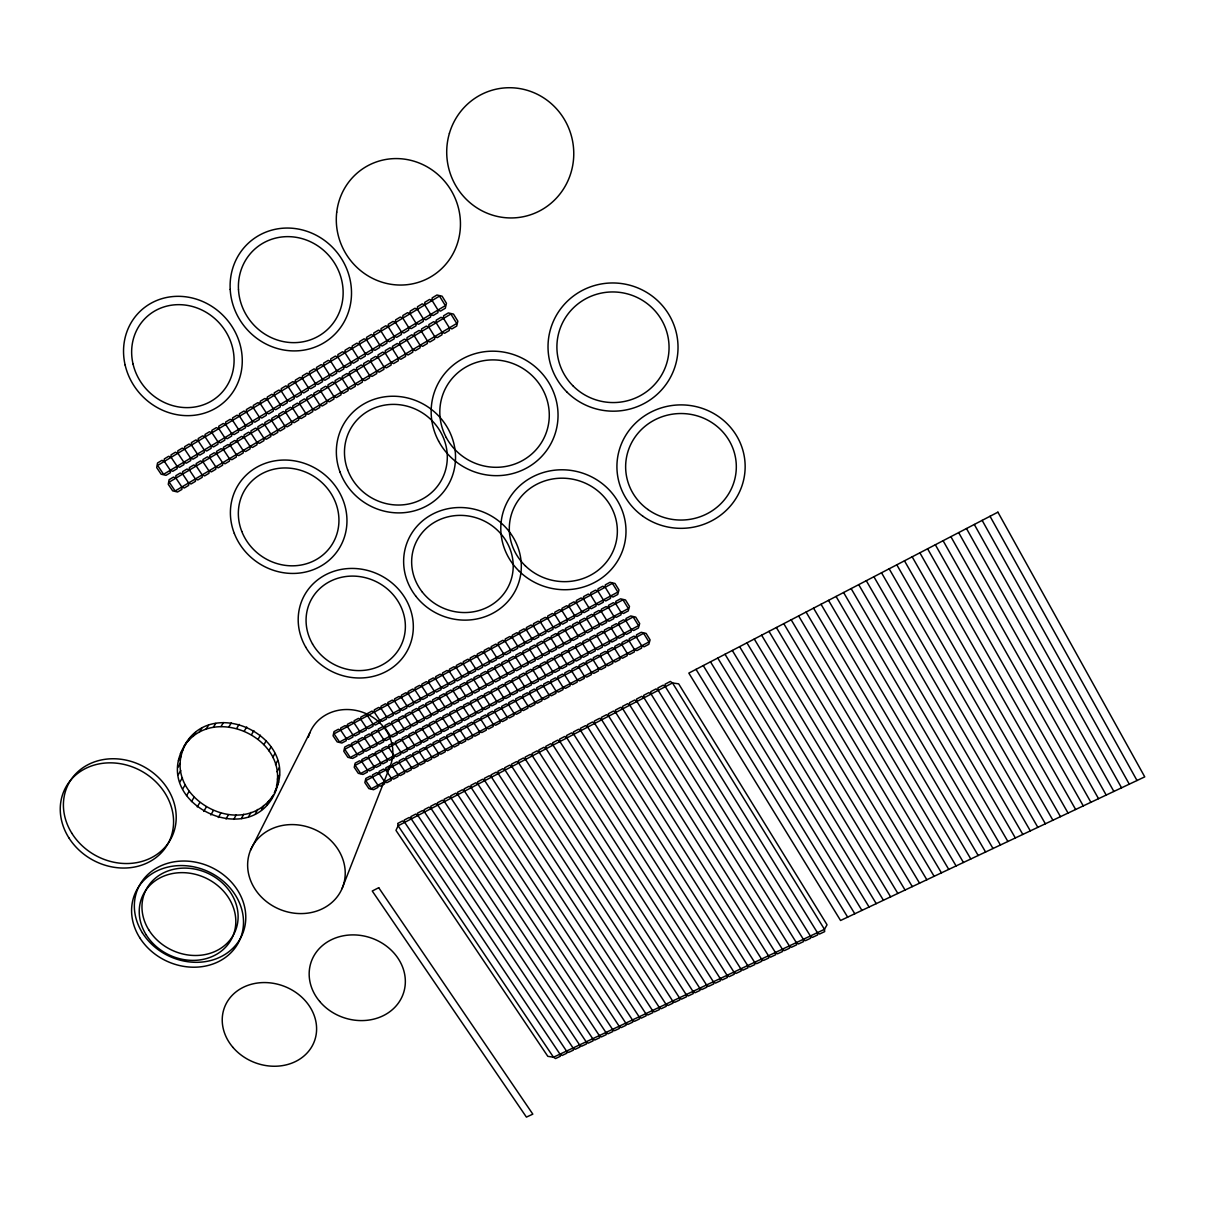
<?xml version="1.0" encoding="UTF-8"?>
<svg xmlns="http://www.w3.org/2000/svg" width="1205" height="1205" viewBox="0 0 1205 1205"><rect width="100%" height="100%" fill="white"/><g stroke="black" fill="none" stroke-linecap="round" stroke-linejoin="round"><path stroke-width="1.5" d="M365.281 353.547L365.281 356.108L360.611 358.909L358.096 357.84L352.206 348.531L352.206 345.956L356.876 343.154L359.391 344.223L365.281 353.547L367.796 354.616L372.481 351.815L372.481 349.239L366.591 339.9L366.591 337.31L371.291 334.493L373.806 335.562L379.696 344.916L379.68 347.492L374.996 350.309L372.481 349.239M366.305 727.624L366.305 729.869L361.937 732.218L359.587 731.239L354.089 723L354.089 720.756L358.457 718.391L360.807 719.37L366.305 727.624L368.655 728.603L373.023 726.254L373.023 724.009L367.525 715.74L367.525 713.481L371.908 711.101L374.273 712.095L379.771 720.379L379.756 722.623L375.373 724.988L373.023 724.009M367.314 769.92L367.314 772.134L362.976 774.438L358.292 773.324L354.225 767.284L355.189 763.127L359.527 760.807L361.862 761.786L367.314 769.92L369.649 770.899L373.987 768.579L373.987 766.38L368.534 758.216L366.2 757.252L361.862 759.572L361.862 761.786M368.534 758.216L368.534 756.002L372.887 753.682L375.222 754.646L380.675 762.825L383.009 763.789L387.362 761.47L387.377 759.255L381.925 751.077L379.59 750.097L375.222 752.432L375.222 754.646M369.543 375.327L369.543 377.888L364.874 380.644L362.374 379.59L356.514 370.342L356.514 367.781L361.169 365.01L363.669 366.064L369.543 375.327L372.044 376.397L376.713 373.625L376.713 371.065L370.854 361.786L370.854 359.226L375.538 356.424L378.039 357.493L383.898 366.787L383.898 369.348L379.214 372.119L376.713 371.065M358.111 742.129L358.096 739.9L362.464 737.55L364.799 738.529L370.281 746.739L370.281 748.968L365.928 751.287L363.594 750.323L358.111 742.129L355.761 741.15L351.423 743.485L351.423 745.714L356.906 753.893L359.241 754.872L363.594 752.538L363.594 750.323M383.702 739.554L383.702 741.783L379.334 744.118L376.984 743.154L371.502 734.93L371.517 732.685L375.885 730.335L378.234 731.315L383.702 739.554L386.052 740.533L390.435 738.183L390.435 735.939L384.967 727.7L384.982 725.455L389.366 723.09L391.715 724.069L397.198 732.324L397.183 734.568L392.785 736.918L390.435 735.939M384.576 781.699L384.576 783.898L380.238 786.187L377.903 785.223L372.481 777.12L372.481 774.92L376.819 772.616L379.153 773.58L384.576 781.699L386.895 782.663L391.248 780.373L391.264 778.174L385.826 770.04L383.506 769.076L379.153 771.381L379.153 773.58M373.806 335.562L373.806 332.972L378.506 330.14L381.036 331.209L386.91 340.593L386.91 343.169L382.211 345.986L379.696 344.916M374.273 712.095L374.273 709.835L378.671 707.456L381.021 708.435L386.519 716.734L386.519 718.993L382.121 721.358L379.771 720.379M376.984 743.154L376.984 745.383L372.616 747.718L370.281 746.739M378.039 357.493L378.054 354.918L382.738 352.116L385.254 353.185L391.113 362.509L391.098 365.07L386.413 367.856L383.898 366.787M377.903 785.223L377.903 787.422L373.58 789.712L368.881 788.612L364.844 782.587L365.823 778.46L370.146 776.156L372.481 777.12M378.234 731.315L378.234 729.07L382.618 726.72L384.967 727.7M381.036 331.209L381.036 328.619L385.751 325.787L388.281 326.856L394.156 336.255L394.156 338.846L389.441 341.663L386.91 340.593M380.675 762.825L380.66 765.039L376.322 767.344L373.987 766.38M381.021 708.435L381.036 706.175L385.434 703.795L387.799 704.774L393.282 713.089L393.282 715.348L388.869 717.713L386.519 716.734M381.925 751.077L381.925 748.847L386.308 746.513L388.643 747.492L394.095 755.686L396.43 756.65L400.798 754.33L400.813 752.101L395.376 743.892L393.026 742.913L388.658 745.262L388.643 747.492M385.254 353.185L385.269 350.61L389.968 347.808L392.484 348.878L398.328 358.201L398.313 360.777L393.613 363.564L391.113 362.509M385.826 770.04L385.841 767.826L390.194 765.521L392.529 766.485L397.951 774.634L400.286 775.598L404.654 773.294L404.669 771.08L399.247 762.931L396.912 761.952L392.544 764.271L392.529 766.485M388.281 326.856L388.296 324.266L393.026 321.419L395.541 322.503L401.431 331.917L401.401 334.508L396.686 337.325L394.156 336.255M387.799 704.774L387.799 702.515L392.227 700.12L394.577 701.114L400.075 709.429L400.06 711.703L395.647 714.068L393.282 713.089M392.484 348.878L392.499 346.302L397.213 343.485L399.729 344.555L405.573 353.893L405.558 356.469L400.843 359.271L398.328 358.201M391.715 724.069L391.73 721.825L396.129 719.46L398.494 720.439L403.961 728.709L403.931 730.953L399.533 733.303L397.198 732.324M395.541 322.503L395.556 319.897L400.301 317.051L402.832 318.12L408.706 327.549L408.691 330.155L403.946 332.987L401.431 331.917M394.095 755.686L394.08 757.9L389.712 760.219L387.377 759.255M394.577 701.114L394.592 698.84L399.021 696.445L401.386 697.439L406.868 705.769L406.853 708.043L402.425 710.423L400.075 709.429M395.376 743.892L395.391 741.662L399.774 739.313L402.124 740.292L407.561 748.516L409.911 749.495L414.309 747.145L414.324 744.916L408.887 736.692L408.902 734.448L413.315 732.083L415.65 733.062L421.102 741.316L423.437 742.295L427.85 739.945L427.88 737.701L422.443 729.447L422.473 727.202L426.901 724.838L429.251 725.817L434.689 734.086L434.659 736.33L430.23 738.68L427.88 737.701M399.729 344.555L399.744 341.964L404.458 339.147L406.989 340.217L412.833 349.586L412.818 352.161L408.088 354.963L405.573 353.893M397.951 774.634L397.936 776.833L393.583 779.138L391.264 778.174M398.494 720.439L398.509 718.18L402.907 715.815L405.272 716.794L410.739 725.079L410.709 727.323L406.311 729.688L403.961 728.709M399.247 762.931L399.262 760.701L403.63 758.382L405.98 759.361L411.402 767.525L413.722 768.504L418.12 766.184L418.135 763.97L412.713 755.776L410.378 754.812L405.995 757.132L405.98 759.361M402.832 318.12L402.847 315.514L407.591 312.667L410.122 313.737L415.996 323.181L415.981 325.787L411.236 328.619L408.706 327.549M401.386 697.439L401.401 695.164L405.829 692.755L408.194 693.749L413.676 702.108L413.661 704.368L409.233 706.763L406.868 705.769M402.124 740.292L402.139 738.062L406.537 735.713L408.887 736.692M406.989 340.217L407.004 337.626L411.733 334.809L414.264 335.879L420.108 345.263L420.078 347.838L415.348 350.655L412.833 349.586M405.272 716.794L405.287 714.535L409.7 712.155L412.065 713.149L417.533 721.449L417.502 723.693L413.089 726.058L410.739 725.079M410.122 313.737L410.152 311.131L414.912 308.269L417.442 309.339L423.317 318.813L423.286 321.419L418.527 324.266L415.996 323.181M407.561 748.516L407.546 750.745L403.163 753.08L400.813 752.101M408.194 693.749L408.209 691.474L412.652 689.064L415.032 690.058L420.515 698.418L420.485 700.692L416.041 703.087L413.676 702.108M414.264 335.879L414.279 333.288L419.024 330.456L421.554 331.526L427.398 340.925L427.368 343.5L422.624 346.332L420.108 345.263M411.402 767.525L411.372 769.739L407.004 772.043L404.669 771.08M412.065 713.149L412.08 710.875L416.508 708.495L418.873 709.489L424.341 717.803L424.311 720.048L419.882 722.428L417.533 721.449M412.713 755.776L412.743 753.562L417.126 751.227L419.476 752.191L424.883 760.385L427.233 761.364L431.631 759.045L431.661 756.815L426.239 748.606L423.904 747.627L419.491 749.962L419.476 752.191M417.442 309.339L417.472 306.733L422.232 303.856L424.778 304.94L430.637 314.415L430.607 317.036L425.847 319.882L423.317 318.813M415.032 690.058L415.047 687.769L419.506 685.374L421.87 686.353L427.353 694.743L427.323 697.017L422.88 699.412L420.515 698.418M415.65 733.062L415.68 730.817L420.093 728.468L422.443 729.447M421.554 331.526L421.584 328.92L426.344 326.088L428.86 327.158L434.704 336.572L434.674 339.162L429.914 341.994L427.398 340.925M418.873 709.489L418.903 707.215L423.332 704.835L425.696 705.814L431.164 714.143L431.134 716.403L426.69 718.783L424.341 717.803M424.778 304.94L424.808 302.319L429.582 299.443L432.128 300.527L437.987 310.016L437.957 312.637L433.182 315.499L430.637 314.415M421.102 741.316L421.072 743.545L416.659 745.895L414.324 744.916M421.87 686.353L421.901 684.079L426.359 681.653L428.724 682.648L434.207 691.037L434.177 693.327L429.718 695.722L427.353 694.743M428.86 327.158L428.89 324.552L433.664 321.705L436.195 322.789L442.024 332.219L441.994 334.809L437.234 337.641L434.704 336.572M424.883 760.385L424.868 762.614L420.47 764.934L418.135 763.97M425.696 705.814L425.726 703.554L430.17 701.159L432.535 702.138L437.987 710.483L437.957 712.742L433.514 715.122L431.164 714.143M426.239 748.606L426.269 746.377L430.682 744.027L433.032 745.006L438.439 753.23L440.789 754.21L445.202 751.875L445.248 749.631L439.825 741.391L437.49 740.427L433.062 742.762L433.032 745.006M432.128 300.527L432.158 297.906L436.948 295.014L442.099 296.189L446.452 303.268L445.308 308.239L440.518 311.101L437.987 310.016M428.724 682.648L428.754 680.358L433.228 677.948L435.608 678.927L441.075 687.347L441.045 689.621L436.572 692.032L434.207 691.037M429.251 725.817L429.281 723.557L433.71 721.193L436.074 722.172L441.497 730.456L441.467 732.715L437.038 735.065L434.689 734.086M436.195 322.789L436.225 320.184L441 317.322L443.545 318.406L449.375 327.85L449.329 330.456L444.555 333.288L442.024 332.219M432.535 702.138L432.565 699.864L437.023 697.469L439.388 698.463L444.841 706.823L444.811 709.082L440.352 711.462L437.987 710.483M435.608 678.927L435.638 676.638L440.111 674.213L442.491 675.207L447.959 683.627L447.929 685.916L443.455 688.326L441.075 687.347M436.074 722.172L436.105 719.912L440.548 717.547L442.913 718.526L448.335 726.826L448.305 729.085L443.862 731.435L441.497 730.456M443.545 318.406L443.576 315.785L448.365 312.923L453.502 314.098L457.84 321.148L456.695 326.073L451.905 328.92L449.375 327.85M438.439 753.23L438.409 755.46L433.996 757.794L431.661 756.815M439.388 698.463L439.433 696.189L443.892 693.779L446.272 694.773L451.709 703.133L451.679 705.407L447.206 707.802L444.841 706.823M439.825 741.391L439.87 739.162L444.299 736.797L446.648 737.791L452.056 746.031L454.406 747.01L458.849 744.66L458.879 742.431L453.472 734.161L453.517 731.917L457.975 729.552L460.325 730.531L465.717 738.801L465.687 741.045L461.229 743.41L458.879 742.431M442.491 675.207L442.521 672.917L447.01 670.477L449.39 671.471L454.872 679.906L454.827 682.211L450.339 684.621L447.959 683.627M442.913 718.526L442.943 716.267L447.401 713.887L449.751 714.866L455.189 723.181L455.144 725.44L450.685 727.805L448.335 726.826M446.272 694.773L446.302 692.483L450.775 690.088L453.155 691.068L458.593 699.457L458.563 701.732L454.074 704.127L451.709 703.133M446.648 737.791L446.678 735.532L451.122 733.182L453.472 734.161M449.39 671.471L449.435 669.182L453.939 666.742L456.318 667.736L461.786 676.186L461.741 678.49L457.237 680.9L454.872 679.906M449.751 714.866L449.796 712.607L454.255 710.227L456.62 711.206L462.042 719.536L461.997 721.795L457.538 724.16L455.189 723.181M452.056 746.031L452.011 748.275L447.582 750.61L445.248 749.631M453.155 691.068L453.185 688.793L457.674 686.368L460.054 687.362L465.492 695.767L465.446 698.041L460.958 700.436L458.593 699.457M456.318 667.736L456.349 665.431L460.867 662.991L463.247 663.985L468.715 672.45L468.67 674.755L464.166 677.18L461.786 676.186M456.62 711.206L456.665 708.932L461.138 706.552L463.503 707.531L468.926 715.875L468.881 718.135L464.407 720.515L462.042 719.536M460.054 687.362L460.084 685.073L464.588 682.663L466.968 683.657L472.405 692.062L472.36 694.351L467.856 696.746L465.492 695.767M460.325 730.531L460.37 728.272L464.829 725.907L467.179 726.886L472.586 735.186L472.541 737.43L468.067 739.795L465.717 738.801M463.247 663.985L463.292 661.681L467.811 659.24L470.191 660.235L475.659 668.715L475.613 671.019L471.095 673.444L468.715 672.45M463.503 707.531L463.533 705.256L468.022 702.861L470.387 703.856L475.809 712.215L475.764 714.475L471.276 716.855L468.926 715.875M466.968 683.657L467.013 681.352L471.517 678.927L473.896 679.936L479.334 688.356L479.289 690.646L474.77 693.056L472.405 692.062M467.179 726.886L467.224 724.642L471.697 722.262L474.062 723.241L479.454 731.556L479.409 733.8L474.936 736.165L472.586 735.186M470.191 660.235L470.236 657.915L474.77 655.46L477.165 656.469L482.618 664.964L482.572 667.269L478.039 669.709L475.659 668.715M470.387 703.856L470.432 701.581L474.936 699.171L477.3 700.165L482.723 708.54L482.663 710.814L478.174 713.194L475.809 712.215M473.896 679.936L473.942 677.632L478.46 675.207L480.84 676.201L486.278 684.636L486.218 686.925L481.699 689.35L479.334 688.356M474.062 723.241L474.107 720.982L478.581 718.602L480.946 719.596L486.338 727.91L486.293 730.17L481.804 732.535L479.454 731.556M477.165 656.469L477.21 654.149L481.744 651.694L484.139 652.688L489.592 661.199L489.546 663.518L485.013 665.958L482.618 664.964M477.3 700.165L477.346 697.891L481.849 695.481L484.229 696.475L489.637 704.85L489.592 707.124L485.088 709.519L482.723 708.54M480.84 676.201L480.885 673.896L485.419 671.456L487.799 672.465L493.237 680.915L493.176 683.205L488.658 685.63L486.278 684.636M480.946 719.596L480.991 717.321L485.479 714.942L487.844 715.936L493.237 724.265L493.191 726.525L488.703 728.889L486.338 727.91M484.139 652.688L484.199 650.369L488.748 647.913L491.143 648.908L496.596 657.433L496.535 659.753L491.986 662.193L489.592 661.199M484.229 696.475L484.274 694.185L488.793 691.775L491.158 692.77L496.581 701.159L496.52 703.449L492.002 705.844L489.637 704.85M487.799 672.465L487.844 670.161L492.393 667.721L494.773 668.715L500.195 677.18L500.15 679.484L495.617 681.91L493.237 680.915M487.844 715.936L487.905 713.661L492.408 711.281L494.773 712.26L500.15 720.605L500.105 722.864L495.601 725.244L493.237 724.265M491.143 648.908L491.188 646.588L495.752 644.118L498.147 645.127L503.6 653.652L503.539 655.972L498.975 658.427L496.596 657.433M491.158 692.77L491.218 690.48L495.737 688.07L498.117 689.064L503.524 697.469L503.464 699.759L498.945 702.154L496.581 701.159M494.773 668.715L494.833 666.41L499.382 663.955L501.762 664.964L507.185 673.429L507.124 675.749L502.59 678.174L500.195 677.18M494.773 712.26L494.818 709.986L499.337 707.591L501.702 708.585L507.094 716.945L507.034 719.204L502.515 721.584L500.15 720.605M498.147 645.127L498.207 642.792L502.771 640.322L505.166 641.331L510.619 649.872L510.558 652.191L505.995 654.661L503.6 653.652M498.117 689.064L498.177 686.76L502.711 684.35L505.091 685.344L510.498 693.764L510.423 696.053L505.904 698.463L503.524 697.469M501.762 664.964L501.822 662.645L506.371 660.189L508.766 661.199L514.189 669.694L514.128 671.998L509.579 674.438L507.185 673.429M501.702 708.585L501.762 706.311L506.281 703.901L508.661 704.895L514.038 713.27L513.978 715.544L509.459 717.924L507.094 716.945M505.166 641.331L505.226 638.996L509.82 636.511L512.215 637.52L517.653 646.076L517.593 648.411L513.014 650.881L510.619 649.872M505.091 685.344L505.151 683.039L509.685 680.614L512.065 681.608L517.472 690.043L517.412 692.333L512.863 694.758L510.498 693.764M508.766 661.199L508.826 658.879L513.39 656.424L515.785 657.418L521.208 665.928L521.147 668.248L516.583 670.688L514.189 669.694M508.661 704.895L508.721 702.62L513.24 700.21L515.62 701.205L520.997 709.594L520.937 711.869L516.403 714.264L514.038 713.27M512.215 637.52L512.276 635.186L516.87 632.7L519.265 633.71L524.717 642.28L524.642 644.615L520.063 647.085L517.653 646.076M512.065 681.608L512.14 679.304L516.689 676.879L519.069 677.873L524.476 686.323L524.401 688.627L519.852 691.037L517.472 690.043M515.785 657.418L515.861 655.098L520.424 652.643L522.819 653.637L528.242 662.163L528.182 664.482L523.603 666.922L521.208 665.928M515.62 701.205L515.68 698.915L520.229 696.505L522.593 697.499L527.971 705.904L527.911 708.179L523.362 710.573L520.997 709.594M519.265 633.71L519.34 631.36L523.934 628.874L526.344 629.884L531.782 638.469L531.706 640.804L527.112 643.289L524.717 642.28M519.069 677.873L519.144 675.568L523.693 673.128L526.088 674.137L531.48 682.602L531.405 684.892L526.856 687.317L524.476 686.323M522.819 653.637L522.895 651.318L527.474 648.847L529.884 649.856L535.291 658.382L535.216 660.717L530.637 663.172L528.242 662.163M522.593 697.499L522.669 695.21L527.218 692.8L529.598 693.794L534.96 702.199L534.899 704.488L530.351 706.898L527.971 705.904M526.344 629.884L526.419 627.534L531.028 625.034L533.438 626.043L538.876 634.658L538.801 636.993L534.192 639.478L531.782 638.469M526.088 674.137L526.148 671.818L530.727 669.378L533.122 670.372L538.514 678.852L538.439 681.156L533.86 683.596L531.48 682.602M529.884 649.856L529.944 647.522L534.553 645.052L536.948 646.061L542.355 654.601L542.28 656.936L537.686 659.391L535.291 658.382M529.598 693.794L529.658 691.504L534.222 689.079L536.602 690.073L541.979 698.493L541.904 700.783L537.34 703.193L534.96 702.199M533.438 626.043L533.499 623.693L538.123 621.193L540.533 622.202L545.97 630.833L545.895 633.167L541.271 635.653L538.876 634.658M533.122 670.372L533.182 668.067L537.776 665.612L540.156 666.621L545.549 675.116L545.473 677.421L540.894 679.861L538.514 678.852M536.948 646.061L537.023 643.726L541.632 641.241L544.027 642.25L549.435 650.821L549.36 653.14L544.75 655.61L542.355 654.601M536.602 690.073L536.677 687.784L541.241 685.359L543.621 686.353L548.998 694.788L548.923 697.077L544.344 699.487L541.979 698.493M540.533 622.202L540.608 619.852L545.247 617.352L547.657 618.361L553.08 626.992L553.005 629.341L548.38 631.842L545.97 630.833M540.156 666.621L540.232 664.301L544.826 661.846L547.221 662.855L552.613 671.351L552.538 673.67L547.944 676.11L545.549 675.116M544.027 642.25L544.103 639.915L548.727 637.43L551.122 638.439L556.529 647.01L556.454 649.359L551.83 651.815L549.435 650.821M543.621 686.353L543.711 684.048L548.29 681.623L550.67 682.617L556.032 691.068L555.957 693.372L551.378 695.782L548.998 694.788M547.657 618.361L547.733 615.996L552.372 613.481L554.797 614.505L560.22 623.151L560.129 625.5L555.49 628.001L553.08 626.992M547.221 662.855L547.296 660.521L551.905 658.066L554.3 659.075L559.677 667.6L559.602 669.905L554.993 672.36L552.613 671.351M551.122 638.439L551.212 636.089L555.836 633.604L558.246 634.613L563.639 643.214L563.563 645.549L558.939 648.019L556.529 647.01M550.67 682.617L550.745 680.313L555.339 677.873L557.719 678.867L563.081 687.347L563.006 689.637L558.412 692.062L556.032 691.068M554.797 614.505L554.872 612.14L559.527 609.625L561.937 610.634L567.359 619.295L567.284 621.66L562.63 624.16L560.22 623.151M554.3 659.075L554.375 656.74L559 654.285L561.394 655.294L566.772 663.819L566.681 666.139L562.072 668.594L559.677 667.6M558.246 634.613L558.322 632.264L562.961 629.778L565.371 630.787L570.778 639.388L570.688 641.738L566.049 644.223L563.639 643.214M557.719 678.867L557.81 676.562L562.404 674.122L564.799 675.116L570.161 683.596L570.07 685.901L565.476 688.341L563.081 687.347M561.937 610.634L562.027 608.269L566.696 605.738L569.106 606.763L574.529 615.439L574.439 617.804L569.784 620.304L567.359 619.295M561.394 655.294L561.47 652.959L566.094 650.489L568.504 651.498L573.881 660.039L573.791 662.373L569.167 664.829L566.772 663.819M565.371 630.787L565.461 628.438L570.101 625.937L572.511 626.946L577.918 635.562L577.828 637.912L573.173 640.397L570.778 639.388M564.799 675.116L564.889 672.812L569.498 670.357L571.878 671.366L577.24 679.861L577.15 682.166L572.541 684.606L570.161 683.596M569.106 606.763L569.197 604.383L573.866 601.867L576.291 602.877L581.714 611.568L581.608 613.932L576.939 616.448L574.529 615.439M568.504 651.498L568.594 649.164L573.219 646.678L575.629 647.688L581.006 656.258L580.9 658.578L576.276 661.048L573.881 660.039M572.511 626.946L572.601 624.597L577.27 622.081L579.68 623.106L585.073 631.736L584.982 634.086L580.328 636.586L577.918 635.562M571.878 671.366L571.968 669.046L576.593 666.591L578.987 667.6L584.335 676.11L584.244 678.415L579.62 680.855L577.24 679.861M576.291 602.877L576.382 600.497L581.066 597.966L583.491 598.99L588.899 607.697L588.808 610.061L584.124 612.592L581.714 611.568M575.629 647.688L575.719 645.353L580.358 642.868L582.768 643.877L588.13 652.462L588.04 654.797L583.401 657.267L581.006 656.258M579.68 623.106L579.771 620.741L584.44 618.225L586.85 619.25L592.242 627.895L592.152 630.245L587.483 632.745L585.073 631.736M578.987 667.6L579.078 665.281L583.717 662.81L586.112 663.819L591.459 672.345L591.354 674.664L586.73 677.105L584.335 676.11M583.491 598.99L583.582 596.611L588.281 594.065L590.706 595.089L596.114 603.81L596.023 606.19L591.324 608.706L588.899 607.697M582.768 643.877L582.859 641.542L587.513 639.057L589.923 640.066L595.285 648.652L595.195 650.986L590.54 653.471L588.13 652.462M586.85 619.25L586.956 616.885L591.64 614.369L594.05 615.378L599.442 624.039L599.337 626.404L594.668 628.905L592.242 627.895M586.112 663.819L586.202 661.5L590.842 659.03L593.237 660.039L598.584 668.579L598.478 670.899L593.854 673.354L591.459 672.345M590.706 595.089L590.796 592.694L595.511 590.149L597.936 591.173L603.344 599.909L603.238 602.289L598.539 604.82L596.114 603.81M589.923 640.066L590.013 637.716L594.683 635.216L597.093 636.24L602.455 644.841L602.349 647.19L597.695 649.661L595.285 648.652M594.05 615.378L594.155 613.014L598.84 610.498L601.265 611.507L606.642 620.183L606.537 622.548L601.852 625.064L599.442 624.039M593.237 660.039L593.342 657.704L597.996 655.234L600.391 656.243L605.738 664.799L605.633 667.118L600.979 669.573L598.584 668.579M597.936 591.173L598.042 588.793L602.756 586.233L605.181 587.257L610.589 596.008L610.483 598.388L605.769 600.933L603.344 599.909M597.093 636.24L597.183 633.89L601.867 631.39L604.277 632.399L609.64 641.015L609.534 643.365L604.865 645.85L602.455 644.841M601.265 611.507L601.355 609.143L606.07 606.612L608.48 607.621L613.872 616.327L613.767 618.692L609.067 621.208L606.642 620.183M600.391 656.243L600.497 653.908L605.151 651.438L607.561 652.447L612.893 661.003L612.788 663.337L608.133 665.808L605.738 664.799M605.181 587.257L605.287 584.862L610.016 582.301L614.972 583.461L618.978 589.968L617.743 594.487L613.014 597.032L610.589 596.008M604.277 632.399L604.383 630.049L609.067 627.534L611.477 628.558L616.84 637.189L616.734 639.539L612.05 642.024L609.64 641.015M608.48 607.621L608.585 605.256L613.3 602.711L615.725 603.735L621.102 612.441L620.997 614.821L616.282 617.337L613.872 616.327M607.561 652.447L607.666 650.113L612.336 647.627L614.731 648.636L620.078 657.222L619.957 659.557L615.288 662.012L612.893 661.003M611.477 628.558L611.583 626.193L616.282 623.693L618.692 624.702L624.054 633.348L623.949 635.713L619.25 638.198L616.84 637.189M615.725 603.735L615.83 601.355L620.56 598.825L625.5 599.954L629.492 606.446L628.242 610.935L623.527 613.466L621.102 612.441M614.731 648.636L614.851 646.287L619.521 643.801L621.931 644.826L627.263 653.411L627.157 655.746L622.473 658.216L620.078 657.222M618.692 624.702L618.813 622.337L623.512 619.822L625.937 620.846L631.284 629.507L631.164 631.857L626.464 634.357L624.054 633.348M621.931 644.826L622.051 642.476L626.736 639.976L629.146 641L634.478 649.6L634.357 651.95L629.673 654.42L627.263 653.411M625.937 620.846L626.043 618.466L630.757 615.951L635.698 617.096L639.674 623.557L638.409 628.016L633.694 630.516L631.284 629.507M629.146 641L629.266 638.635L633.966 636.15L636.376 637.159L641.708 645.775L641.587 648.124L636.888 650.61L634.478 649.6M636.376 637.159L636.496 634.809L641.211 632.294L646.136 633.438L650.082 639.87L648.817 644.298L644.118 646.799L641.708 645.775M276.517 788.838C254.36 852.176 151.288 805.151 183.597 747.175C211.131 692.574 302.922 738.755 274.363 793.071L278.626 782.075M271.11 799.367L273.279 795.104C241.497 843.771 156.665 794.592 186.203 743.139M276.472 786.293C287.724 736.632 210.755 703.133 183.597 747.175M342.039 888.642A49.631 43.591 22.3 0 0 288.658 824.687A49.631 43.591 22.3 0 0 258.593 893.944A49.631 43.591 22.3 0 0 342.039 888.642L389.938 766.591M250.519 850.248L309.836 732.745M266.787 805L268.971 800.723M261.515 809.835L263.729 805.543M277.391 779.153L279.53 774.981M255.415 813.767L257.659 809.459M277.06 771.863L279.214 767.706M275.508 764.588L277.677 760.46M248.652 816.704L250.926 812.396M241.392 818.587L243.681 814.264M272.767 757.508L274.951 753.411M233.785 819.355L236.12 815.017M268.896 750.805L271.095 746.739M226.043 818.993L228.408 814.67M263.985 744.645L266.215 740.608M218.331 817.517L220.741 813.209M258.156 739.192L260.416 735.186M210.845 814.972L213.285 810.664M251.559 734.583L253.863 730.592M203.766 811.402L206.236 807.109M244.374 730.938L246.694 726.961M197.259 806.898L199.759 802.635M236.752 728.332L239.117 724.371M191.475 801.581L194.02 797.333M186.564 795.556L189.14 791.339M228.905 726.856L231.3 722.895M182.663 788.974L185.239 784.771M221.012 726.525L223.452 722.563M179.831 782L182.437 777.827M213.3 727.353L215.77 723.407M205.95 729.341L208.465 725.365M178.174 774.785L180.78 770.658M177.707 767.525L180.328 763.413M199.141 732.399L201.687 728.423M193.056 736.466L195.617 732.474M178.476 760.385L181.096 756.303M187.829 741.437L190.42 737.43M180.449 753.547L183.07 749.495M367.525 715.74L365.175 714.761L360.807 717.126L360.807 719.37M354.089 723L351.74 722.021L347.386 724.386L347.386 726.615L352.899 734.854L355.234 735.833L359.602 733.484L359.587 731.239M371.502 734.93L369.167 733.95L364.799 736.3L364.799 738.529M347.386 726.615L345.052 725.636L340.699 728.001L340.714 730.23L346.212 738.454L348.561 739.418L352.899 737.083L352.899 734.854M340.714 730.23L338.364 729.251L334.026 731.601L333.077 735.818L337.174 741.903L341.889 743.018L346.227 740.683L346.212 738.454M351.423 745.714L349.089 744.75L344.75 747.07L343.787 751.257L347.868 757.327L352.583 758.427L356.906 756.122L356.906 753.893M175.93 478.114L173.49 477.09L169.107 479.711L168.263 484.305L172.677 490.857L177.557 491.986L181.94 489.396L181.85 486.971L175.93 478.114L175.84 475.689L180.238 473.068L182.678 474.092L188.598 482.949L188.688 485.374L184.29 487.995L181.85 486.971M285.796 412.547L283.326 411.492L278.777 414.219L278.822 416.719L284.711 425.787L287.182 426.826L291.731 424.13L291.685 421.63L285.796 412.547L285.766 410.046L290.315 407.32L292.8 408.375L298.689 417.472L298.719 419.973L294.171 422.684L291.685 421.63M270.794 434.071L273.264 435.11L277.783 432.414L277.737 429.929L271.848 420.876L269.378 419.822L264.859 422.533L264.904 425.019L270.794 434.071L270.839 436.541L266.32 439.223L263.865 438.183L257.96 429.161L257.915 426.675L262.434 423.979L264.904 425.019M260.325 403.72L257.855 402.681L253.321 405.407L253.381 407.908L259.301 416.99L261.771 418.045L266.305 415.333L266.26 412.833L260.325 403.72L260.28 401.22L264.814 398.494L267.299 399.533L273.219 408.661L273.264 411.161L268.73 413.872L266.26 412.833M245.443 425.29L247.914 426.329L252.417 423.633L252.372 421.148L246.438 412.08L243.967 411.026L239.464 413.737L239.509 416.237L245.443 425.29L245.504 427.775L241 430.471L238.53 429.432L232.61 420.379L232.55 417.894L237.039 415.198L239.509 416.237M277.737 429.929L280.208 430.968L284.742 428.272L284.711 425.787M252.372 421.148L254.842 422.187L259.346 419.491L259.301 416.99M257.96 429.161L255.49 428.121L250.986 430.803L251.047 433.288L256.936 442.31L256.996 444.781L252.508 447.447L250.038 446.407L244.133 437.415L244.088 434.93L248.576 432.249L251.047 433.288M232.61 420.379L230.14 419.34L225.651 422.036L225.712 424.522L231.646 433.559L231.706 436.029L227.233 438.71L224.778 437.671L218.828 428.664L218.768 426.178L223.241 423.482L225.712 424.522M256.936 442.31L259.406 443.335L263.91 440.669L263.865 438.183M244.133 437.415L241.678 436.376L237.189 439.057L237.249 441.527L243.154 450.504L243.199 452.975L238.741 455.626L236.285 454.601L230.366 445.624L230.306 443.154L234.779 440.488L237.249 441.527M231.646 433.559L234.116 434.583L238.59 431.902L238.53 429.432M218.828 428.664L216.373 427.624L211.899 430.306L211.975 432.776L217.909 441.783L217.969 444.238L213.526 446.904L211.071 445.88L205.121 436.888L205.061 434.418L209.504 431.736L211.975 432.776M243.154 450.504L245.609 451.544L250.098 448.878L250.038 446.407M230.366 445.624L227.911 444.585L223.452 447.251L223.512 449.721L229.417 458.668L229.477 461.123L225.034 463.774L222.579 462.735L216.674 453.803L216.599 451.348L221.057 448.682L223.512 449.721M217.909 441.783L220.364 442.807L224.838 440.141L224.778 437.671M205.121 436.888L202.666 435.864L198.222 438.53L198.298 441L204.232 449.962L204.308 452.417L199.879 455.068L197.424 454.044L191.475 445.097L191.399 442.627L195.828 439.961L198.298 441M229.417 458.668L231.872 459.707L236.331 457.057L236.285 454.601M216.674 453.803L214.219 452.779L209.775 455.43L209.836 457.885L215.755 466.802L215.816 469.242L211.387 471.878L208.947 470.854L203.027 461.952L202.952 459.497L207.396 456.846L209.836 457.885M204.232 449.962L206.688 451.001L211.131 448.335L211.071 445.88M191.475 445.097L189.019 444.058L184.591 446.724L184.681 449.179L190.616 458.111L190.706 460.566L186.293 463.202L183.838 462.178L177.888 453.261L177.813 450.806L182.226 448.139L184.681 449.179M215.755 466.802L218.21 467.826L222.639 465.19L222.579 462.735M203.027 461.952L200.572 460.913L196.159 463.564L196.234 466.004L202.154 474.89L202.214 477.331L197.816 479.952L195.376 478.927L189.456 470.055L189.366 467.615L193.779 464.979L196.234 466.004M190.616 458.111L193.071 459.135L197.5 456.499L197.424 454.044M177.888 453.261L175.433 452.221L171.035 454.872L171.125 457.328L177.075 466.23L177.15 468.67L172.767 471.291L170.312 470.266L164.362 461.379L164.272 458.939L168.67 456.288L171.125 457.328M202.154 474.89L204.594 475.915L209.007 473.294L208.947 470.854M189.456 470.055L187.001 469.031L182.603 471.652L182.678 474.092M177.075 466.23L179.515 467.254L183.913 464.618L183.838 462.178M164.362 461.379L161.922 460.355L157.539 462.991L156.695 467.6L161.124 474.198L166.019 475.327L170.402 472.706L170.312 470.266M188.598 482.949L191.038 483.973L195.451 481.352L195.376 478.927M352.206 348.531L349.691 347.462L345.037 350.263L345.052 352.839L350.941 362.133L350.941 364.693L346.302 367.465L343.802 366.41L337.897 357.132L337.882 354.571L342.536 351.77L345.052 352.839M370.854 361.786L368.338 360.717L363.669 363.503L363.669 366.064M350.941 362.133L353.442 363.187L358.111 360.4L358.096 357.84M337.897 357.132L335.397 356.078L330.757 358.864L330.773 361.41L336.662 370.673L336.677 373.234L332.053 375.99L329.552 374.936L323.648 365.687L323.633 363.142L328.257 360.355L330.773 361.41M356.514 370.342L354.014 369.287L349.36 372.059L349.375 374.604L355.234 383.838L355.249 386.383L350.61 389.125L348.109 388.07L342.25 378.852L342.235 376.322L346.874 373.55L349.375 374.604M336.662 370.673L339.162 371.743L343.802 368.956L343.802 366.41M323.648 365.687L321.148 364.633L316.523 367.404L316.553 369.95L322.458 379.183L322.473 381.729L317.864 384.485L315.379 383.431L309.474 374.213L309.444 371.667L314.053 368.896L316.553 369.95M355.234 383.838L357.734 384.892L362.389 382.136L362.374 379.59M342.25 378.852L339.75 377.798L335.111 380.569L335.126 383.1L341 392.303L341.015 394.833L336.406 397.575L333.906 396.52L328.031 387.332L328.016 384.802L332.64 382.045L335.126 383.1M322.458 379.183L324.958 380.238L329.568 377.481L329.552 374.936M309.474 374.213L306.974 373.158L302.365 375.915L302.395 378.46L308.314 387.649L308.329 390.179L303.75 392.92L301.265 391.881L295.346 382.693L295.315 380.162L299.909 377.406L302.395 378.46M341 392.303L343.5 393.357L348.125 390.616L348.109 388.07M328.031 387.332L325.546 386.278L320.937 389.034L320.952 391.565L326.841 400.738L326.856 403.253L322.262 405.98L319.777 404.925L313.887 395.782L313.872 393.252L318.466 390.51L320.952 391.565M308.314 387.649L310.8 388.703L315.394 385.962L315.379 383.431M295.346 382.693L292.86 381.639L288.281 384.395L288.311 386.925L294.231 396.084L294.261 398.599L289.697 401.34L287.212 400.286L281.292 391.128L281.262 388.613L285.826 385.871L288.311 386.925M326.841 400.738L329.327 401.777L333.921 399.051L333.906 396.52M313.887 395.782L311.402 394.728L306.823 397.469L306.853 399.985L312.728 409.128L312.758 411.628L308.179 414.354L305.709 413.3L299.819 404.187L299.789 401.672L304.353 398.93L306.853 399.985M294.231 396.084L296.716 397.138L301.295 394.397L301.265 391.881M281.292 391.128L278.807 390.089L274.258 392.83L274.288 395.345L280.208 404.473L280.253 406.989L275.704 409.7L273.219 408.661M312.728 409.128L315.213 410.167L319.792 407.441L319.777 404.925M299.819 404.187L297.334 403.133L292.77 405.859L292.8 408.375M274.288 395.345L271.803 394.291L267.254 397.032L267.299 399.533M280.208 404.473L282.693 405.528L287.242 402.801L287.212 400.286M298.689 417.472L301.16 418.527L305.724 415.815L305.709 413.3M278.822 416.719L276.337 415.665L271.803 418.376L271.848 420.876M253.381 407.908L250.896 406.868L246.377 409.58L246.438 412.08M366.591 339.9L364.076 338.831L359.391 341.648L359.391 344.223M566.516 1051.076L568.549 1052.417L573.354 1050.158L573.053 1047.989L417.894 815.469L415.77 814.053L410.905 816.583L411.282 818.918L566.516 1051.076L566.817 1053.23L562.027 1055.49L559.994 1054.164L404.699 822.352L402.575 820.936L397.725 823.452L398.117 825.771L553.487 1057.222L555.52 1058.562L560.295 1056.303L559.994 1054.164M599.322 1035.592L601.355 1036.948L606.205 1034.658L605.919 1032.489L451.137 798.177L449.013 796.746L444.103 799.292L444.464 801.641L599.322 1035.592L599.608 1037.761L594.773 1040.051L592.724 1038.71L437.807 805.121L435.668 803.69L430.788 806.235L431.149 808.57L586.157 1041.813L588.191 1043.153L593.026 1040.879L592.724 1038.71M417.894 815.469L417.517 813.149L422.383 810.604L424.522 812.034L579.59 1044.901L581.623 1046.241L586.458 1043.967L586.157 1041.813M573.053 1047.989L575.086 1049.329L579.891 1047.07L579.59 1044.901M632.459 1019.957L634.493 1021.313L639.403 1018.993L639.117 1016.809L484.741 780.689L482.603 779.243L477.647 781.834L477.993 784.199L632.459 1019.957L632.73 1022.141L627.835 1024.446L625.802 1023.105L471.26 787.693L469.122 786.263L464.181 788.838L464.543 791.203L619.159 1026.238L621.193 1027.579L626.073 1025.274L625.802 1023.105M451.137 798.177L450.775 795.812L455.701 793.252L457.84 794.682L612.532 1029.356L614.565 1030.712L619.445 1028.407L619.159 1026.238M605.919 1032.489L607.953 1033.83L612.818 1031.54L612.532 1029.356M659.21 1007.335L661.259 1008.69L666.199 1006.356L665.928 1004.157L511.884 766.561L509.73 765.115L504.729 767.721L505.076 770.1L659.21 1007.335L659.481 1009.534L654.541 1011.854L652.492 1010.498L498.283 773.64L496.144 772.194L491.158 774.785L491.504 777.165L645.805 1013.661L647.853 1015.017L652.764 1012.697L652.492 1010.498M639.117 1016.809L641.165 1018.165L646.076 1015.845L645.805 1013.661M692.965 991.399L695.014 992.769L700 990.42L699.759 988.19L546.121 748.727L543.982 747.281L538.921 749.917L539.253 752.312L692.965 991.399L693.221 993.613L688.236 995.963L686.187 994.592L532.384 755.881L530.23 754.435L525.199 757.056L525.531 759.451L679.424 997.785L681.473 999.156L686.443 996.806L686.187 994.592M411.282 818.918L409.158 817.502L404.308 820.018L404.699 822.352M511.884 766.561L511.538 764.166L516.553 761.56L518.707 763.006L672.661 1000.978L674.71 1002.334L679.68 999.999L679.424 997.785M665.928 1004.157L667.977 1005.512L672.932 1003.178L672.661 1000.978M720.213 978.535L722.277 979.906L727.308 977.541L727.067 975.297L573.791 734.342L571.637 732.866L566.531 735.532L566.847 737.942L720.213 978.535L720.454 980.765L715.439 983.129L713.375 981.759L559.933 741.557L557.779 740.081L552.703 742.732L553.02 745.142L706.567 984.982L708.615 986.353L713.631 983.988L713.375 981.759M444.464 801.641L442.325 800.225L437.43 802.771L437.807 805.121M431.149 808.57L429.025 807.154L424.145 809.685L424.522 812.034M699.759 988.19L701.807 989.561L706.808 987.211L706.567 984.982M754.601 962.298L756.665 963.684L761.756 961.289L761.515 959.044L608.706 716.162L606.537 714.686L601.385 717.367L601.687 719.807L754.601 962.298L754.827 964.557L749.751 966.952L747.687 965.567L594.698 723.452L592.529 721.976L587.407 724.657L587.709 727.097L740.804 968.82L742.867 970.206L747.928 967.811L747.687 965.567M477.993 784.199L475.855 782.753L470.899 785.329L471.26 787.693M464.543 791.203L462.404 789.757L457.478 792.333L457.84 794.682M573.791 734.342L573.475 731.917L578.581 729.251L580.75 730.712L733.92 972.058L735.984 973.444L741.045 971.064L740.804 968.82M727.067 975.297L729.115 976.683L734.161 974.303L733.92 972.058M782.361 949.194L784.44 950.594L789.561 948.169L789.35 945.91L636.918 701.491L634.749 700L629.537 702.711L629.838 705.166L782.361 949.194L782.587 951.468L777.466 953.878L775.402 952.477L622.774 708.841L620.605 707.365L615.439 710.061L615.74 712.501L768.459 955.761L770.522 957.162L775.628 954.752L775.402 952.477M505.076 770.1L502.922 768.654L497.936 771.26L498.283 773.64M491.504 777.165L489.366 775.719L484.395 778.31L484.741 780.689M761.515 959.044L763.578 960.43L768.685 958.02L768.459 955.761M817.412 932.655L819.475 934.071L824.657 931.616L824.461 929.326L672.511 682.949L670.342 681.458L665.085 684.199L665.356 686.669L817.412 932.655L817.608 934.944L812.441 937.385L810.363 935.984L658.231 690.39L656.047 688.899L650.821 691.625L651.107 694.095L803.343 939.298L805.422 940.698L810.573 938.258L810.363 935.984M539.253 752.312L537.099 750.851L532.053 753.487L532.384 755.881M525.531 759.451L523.392 758.005L518.361 760.611L518.707 763.006M636.918 701.491L636.617 699.02L641.828 696.309L643.997 697.8L796.339 942.596L798.403 943.997L803.554 941.572L803.343 939.298M789.35 945.91L791.414 947.296L796.55 944.871L796.339 942.596M566.847 737.942L564.693 736.481L559.602 739.132L559.933 741.557M553.02 745.142L550.866 743.681L545.805 746.332L546.121 748.727M601.687 719.807L599.533 718.346L594.381 721.012L594.698 723.452M587.709 727.097L585.555 725.621L580.433 728.287L580.75 730.712M629.838 705.166L627.669 703.675L622.473 706.386L622.774 708.841M615.74 712.501L613.571 711.025L608.405 713.721L608.706 716.162M665.356 686.669L663.187 685.178L657.945 687.919L658.231 690.39M651.107 694.095L648.938 692.604L643.711 695.33L643.997 697.8M696.023 669.347L847.672 917.141M710.498 661.816L861.937 910.408M703.253 665.582L854.797 913.767M717.743 658.035L869.076 907.019M732.309 650.459L883.431 900.255M725.018 654.255L876.246 903.645M746.934 642.852L897.846 893.447M739.614 646.663L890.631 896.851M754.27 639.027L905.06 890.028M768.986 631.36L919.566 883.19M761.62 635.201L912.305 886.609M776.382 627.519L926.841 879.755M791.188 619.807L941.436 872.857M783.777 623.663L934.131 876.306M806.085 612.05L956.092 865.943M798.629 615.936L948.757 869.408M813.556 608.163L963.443 862.464M828.528 600.361L978.189 855.505M821.027 604.262L970.808 858.984M836.059 596.445L985.6 852.01M851.137 588.582L1000.436 845.006M843.59 592.514L993.01 848.516M858.713 584.651L1007.892 841.482M873.896 576.743L1022.834 834.432M866.29 580.705L1015.348 837.957M889.154 568.79L1037.836 827.338M881.518 572.767L1030.32 830.893M896.806 564.814L1045.368 823.783M912.17 556.815L1060.475 816.659M904.473 560.822L1052.914 820.228M919.867 552.794L1068.052 813.074M935.336 544.75L1083.265 805.889M927.594 548.772L1075.643 809.489M943.093 540.714L1090.887 802.289M958.668 532.595L1106.19 795.059M950.881 536.662L1098.523 798.689M966.485 528.528L1113.872 791.444M982.15 520.364L1129.281 784.169M974.303 524.461L1121.569 787.814M990.028 516.267L1137.008 780.509M308.36 737.129A43.485 39.208 22.8 0 1 365.281 713.285A43.485 39.208 22.8 0 1 387.829 770.703M398.117 825.771L395.963 830.381L547.823 1056.333L553.487 1057.222L824.461 929.326L827.052 924.792L678.671 683.853L672.511 682.949L398.117 825.771M439.494 296.099L157.629 465.431L163.579 474.303L445.353 305.618L439.494 296.099M450.896 314.008L169.197 482.136L175.117 490.977L456.725 323.467L450.896 314.008M612.441 583.341L334.041 733.845L339.554 742.039L617.849 592.092L612.441 583.341M622.985 599.834L344.766 749.299L350.248 757.463L628.362 608.555L622.985 599.834M633.182 616.975L355.189 765.341L360.656 773.474L638.53 625.651L633.182 616.975M643.621 633.318L365.823 780.659L371.26 788.748L648.953 641.949L643.621 633.318M997.906 512.17L688.823 673.098L840.563 920.484L1144.75 776.864L997.906 512.17M378.716 887.708L372.255 891.022L526.419 1117.11L532.821 1114.143L378.716 887.708M573.279 386.142A56.108 55.294 9.5 0 0 667.133 361.877A56.108 55.294 9.5 0 0 598.508 293.749A56.108 55.294 9.5 0 0 573.279 386.142M566.952 392.077A65.025 64.076 9.5 0 0 675.764 364.121A65.025 64.076 9.5 0 0 596.37 285.028A65.025 64.076 9.5 0 0 566.952 392.077M438.605 441.105A63.925 61.756 28.2 0 0 548.441 447.853A63.925 61.756 28.2 0 0 496.761 351.303A63.925 61.756 28.2 0 0 438.605 441.105M446.272 437.551A55.159 53.291 28.2 0 0 541.045 443.244A55.159 53.291 28.2 0 0 496.324 359.994A55.159 53.291 28.2 0 0 446.272 437.551M339.976 471.953A60.491 57.388 33 0 0 441.663 494.08A60.491 57.388 33 0 0 406.175 397.65A60.491 57.388 33 0 0 339.976 471.953M347.627 469.784A52.207 49.526 33 0 0 435.382 488.763A52.207 49.526 33 0 0 404.669 405.588A52.207 49.526 33 0 0 347.627 469.784M241.768 531.39A51.453 47.703 34.3 0 0 327.865 550.128A51.453 47.703 34.3 0 0 296.279 469.167A51.453 47.703 34.3 0 0 241.768 531.39M234.327 533.469A59.632 55.294 34.3 0 0 334.086 555.309A59.632 55.294 34.3 0 0 297.605 461.455A59.632 55.294 34.3 0 0 234.327 533.469M449.42 133.273A65.206 63.443 77 0 0 524.762 216.403A65.206 63.443 77 0 0 556.544 108.827A65.206 63.443 77 0 0 449.42 133.273M230.2 289.441A62.826 59.256 50.9 0 0 324.085 342.702A62.826 59.256 50.9 0 0 318.135 236.3A62.826 59.256 50.9 0 0 230.2 289.441M238.485 289.667A54.21 51.122 50.9 0 0 319.536 335.532A54.21 51.122 50.9 0 0 314.294 243.726A54.21 51.122 50.9 0 0 238.485 289.667M133.032 364A53.382 49.254 46.8 0 0 218.03 396.294A53.382 49.254 46.8 0 0 197.53 308.149A53.382 49.254 46.8 0 0 133.032 364M125.124 365.025A61.862 57.087 46.8 0 0 223.603 402.56A61.862 57.087 46.8 0 0 199.97 300.391A61.862 57.087 46.8 0 0 125.124 365.025M336.722 212.17A63.88 61.41 58.9 0 0 422.865 280.75A63.88 61.41 58.9 0 0 435.532 172.511A63.88 61.41 58.9 0 0 336.722 212.17M305.648 647.025A58.427 53.848 26.3 0 0 405.347 654.029A58.427 53.848 26.3 0 0 356.273 568.579A58.427 53.848 26.3 0 0 305.648 647.025M312.517 643.952A50.429 46.468 26.3 0 0 398.539 649.887A50.429 46.468 26.3 0 0 356.093 576.216A50.429 46.468 26.3 0 0 312.517 643.952M422.142 591.851A51.197 48.14 22.1 0 0 509.338 584.485A51.197 48.14 22.1 0 0 455.821 515.559A51.197 48.14 22.1 0 0 422.142 591.851M415.725 596.068A59.331 55.791 22.1 0 0 516.794 587.679A59.331 55.791 22.1 0 0 454.903 507.727A59.331 55.791 22.1 0 0 415.725 596.068M525.44 565.943A54.18 51.574 14.3 0 0 615.619 544.103A54.18 51.574 14.3 0 0 548.938 479.741A54.18 51.574 14.3 0 0 525.44 565.943M519.4 571.426A62.781 59.783 14.3 0 0 623.964 546.272A62.781 59.783 14.3 0 0 546.799 471.577A62.781 59.783 14.3 0 0 519.4 571.426M642.642 516.056A64.121 61.726 -0.1 0 0 744.705 473.896A64.121 61.726 -0.1 0 0 655.746 409.896A64.121 61.726 -0.1 0 0 642.642 516.056M647.913 509.504A55.34 53.261 -0.1 0 0 735.939 472.993A55.34 53.261 -0.1 0 0 659.075 417.879A55.34 53.261 -0.1 0 0 647.913 509.504M319.656 1001.415A48.712 42.13 18.6 0 0 402.018 996.836A48.712 42.13 18.6 0 0 350.113 934.975A48.712 42.13 18.6 0 0 319.656 1001.415M232.972 1047.416A48.034 40.895 20.7 0 0 313.601 1043.184A48.034 40.895 20.7 0 0 261.666 982.632A48.034 40.895 20.7 0 0 232.972 1047.416M68.821 837.746A58.382 50.7 29 0 0 166.908 845.564A58.382 50.7 29 0 0 115.032 763.036A58.382 50.7 29 0 0 68.821 837.746M71.908 833.363A58.096 50.52 29 0 0 169.559 841.12A58.096 50.52 29 0 0 117.954 758.939A58.096 50.52 29 0 0 71.908 833.363M139.675 937.626A57.283 49.345 24.8 0 0 236.587 945.759A57.283 49.345 24.8 0 0 186.383 865.777A57.283 49.345 24.8 0 0 139.675 937.626M142.401 932.851A57.012 49.164 24.8 0 0 238.876 940.924A57.012 49.164 24.8 0 0 188.929 861.244A57.012 49.164 24.8 0 0 142.401 932.851M146.242 934.899A49.42 42.582 24.8 0 0 229.869 941.813A49.42 42.582 24.8 0 0 186.444 872.827A49.42 42.582 24.8 0 0 146.242 934.899M148.938 930.124A49.194 42.431 24.8 0 0 232.188 936.993A49.194 42.431 24.8 0 0 188.989 868.278A49.194 42.431 24.8 0 0 148.938 930.124"/></g></svg>
